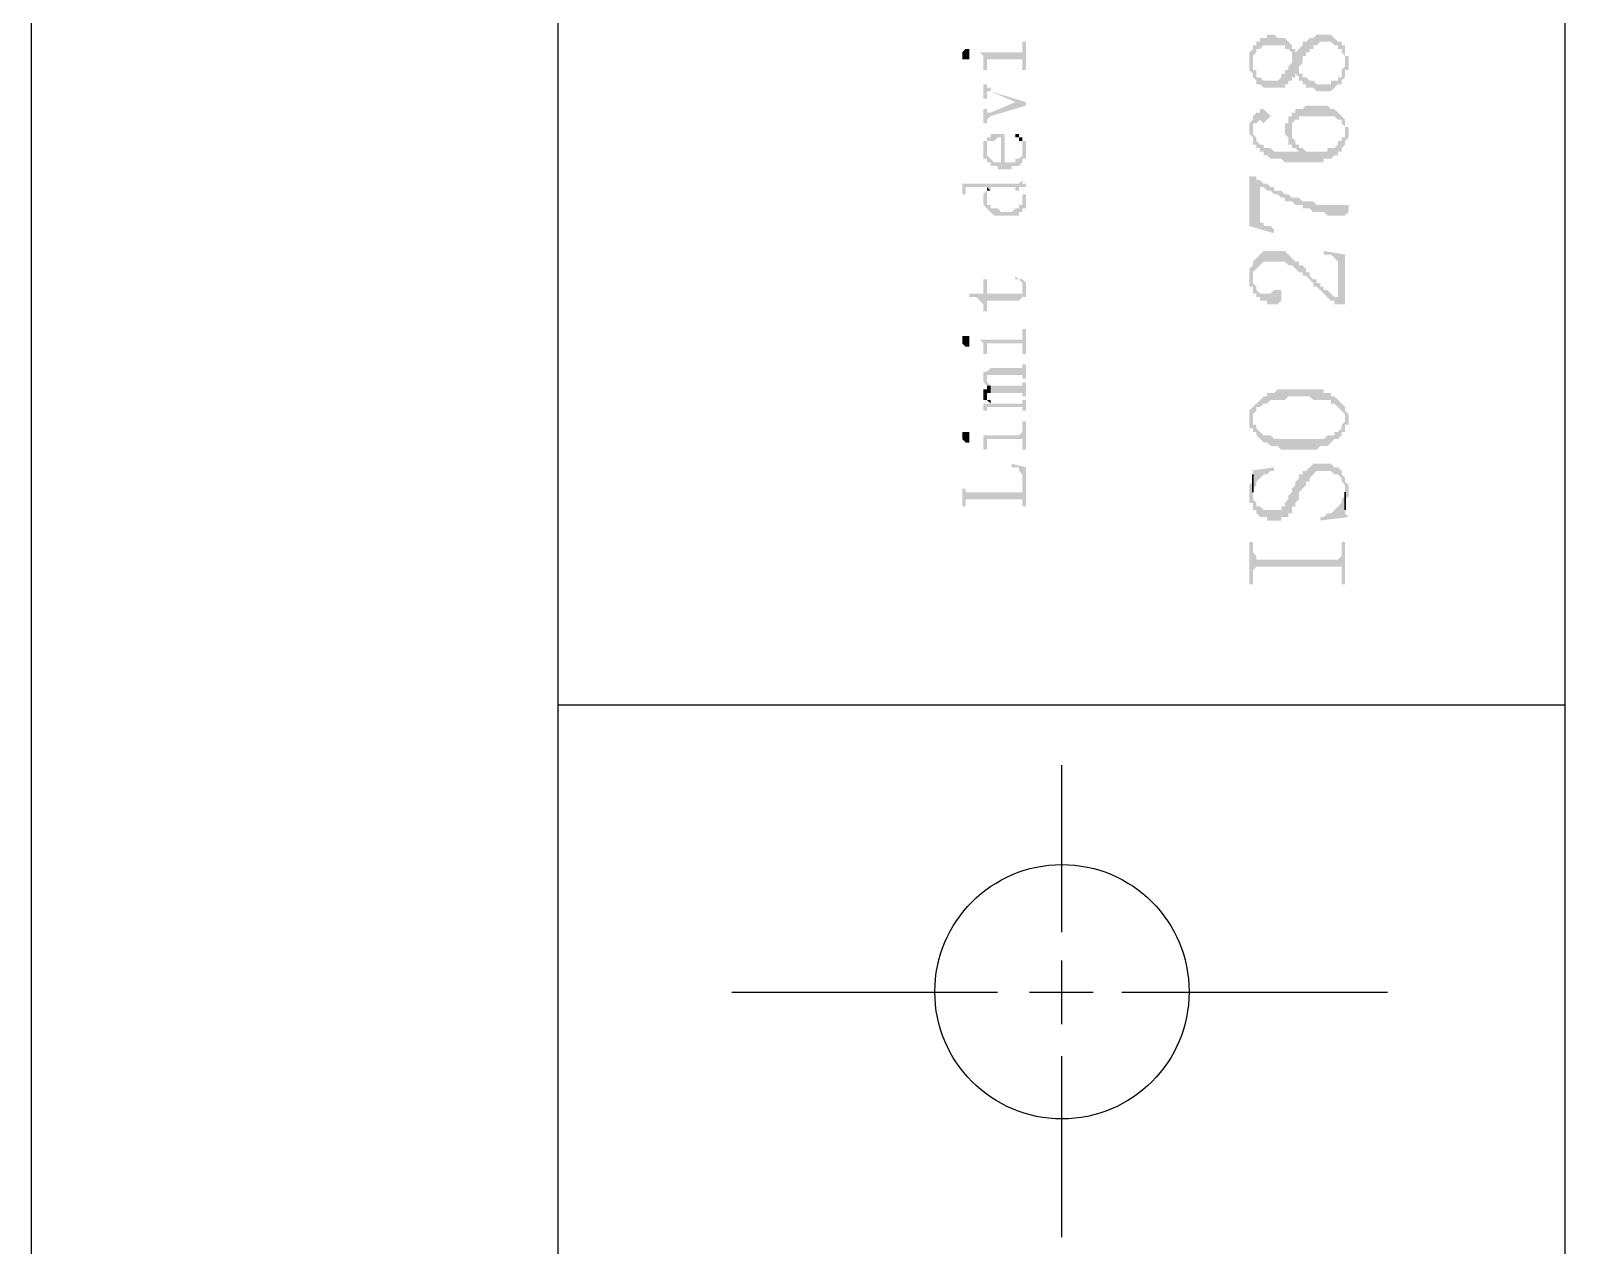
# Model space of a CAD drawing. Header units: millimetres. Extents: x 7018 to 13530, y 4187 to 5692.
# Drawn here: x 11699.65 to 11719.43, y 5137.25 to 5152.71 of the extents above; entities that cross this region are included whole.
import ezdxf

# ---------------------------------------------------------------- set-up
doc = ezdxf.new("R2010")
doc.units = ezdxf.units.MM

msp = doc.modelspace()

# ---------------------------------------------------------------- hatches: boundary and pattern name
at = {"transparency": 33554559}
for points in [[(11711.73, 5152.44), (11711.73, 5152.44), (11711.775, 5152.395), (11711.775, 5152.35), (11711.775, 5152.305), (11711.775, 5152.215), (11711.82, 5152.215), (11711.82, 5152.35), (11712.272, 5152.35), (11712.272, 5152.215), (11712.317, 5152.215), (11712.317, 5152.576), (11712.272, 5152.576), (11712.272, 5152.485), (11712.272, 5152.44), (11712.227, 5152.44)], [(11715.16, 5152.305), (11715.16, 5152.215), (11715.205, 5152.169), (11715.205, 5152.124), (11715.205, 5152.124), (11715.251, 5152.079), (11715.251, 5152.034), (11715.296, 5152.034), (11715.341, 5151.989), (11715.612, 5151.989), (11715.612, 5152.034), (11715.657, 5152.034), (11715.657, 5152.079), (11715.702, 5152.079), (11715.702, 5152.124), (11715.747, 5152.124), (11715.747, 5152.169), (11715.747, 5152.169), (11715.792, 5152.124), (11715.792, 5152.26), (11715.792, 5152.26), (11715.837, 5152.305), (11715.837, 5152.395), (11715.882, 5152.395), (11715.882, 5152.44), (11715.928, 5152.44), (11715.928, 5152.485), (11715.973, 5152.485), (11715.973, 5152.53), (11716.018, 5152.53), (11716.063, 5152.576), (11716.198, 5152.576), (11716.243, 5152.53), (11716.289, 5152.53), (11716.289, 5152.485), (11716.334, 5152.485), (11716.334, 5152.44), (11716.334, 5152.44), (11716.379, 5152.395), (11716.379, 5152.124), (11716.379, 5152.215), (11716.424, 5152.215), (11716.424, 5152.395), (11716.379, 5152.395), (11716.379, 5152.53), (11716.334, 5152.53), (11716.334, 5152.576), (11716.289, 5152.576), (11716.243, 5152.621), (11716.243, 5152.621), (11716.198, 5152.666), (11716.018, 5152.666), (11715.973, 5152.621), (11715.928, 5152.621), (11715.882, 5152.576), (11715.837, 5152.576), (11715.837, 5152.53), (11715.792, 5152.485), (11715.792, 5152.485), (11715.747, 5152.44), (11715.747, 5152.485), (11715.702, 5152.395), (11715.702, 5152.35), (11715.702, 5152.305), (11715.657, 5152.26), (11715.657, 5152.215), (11715.612, 5152.215), (11715.612, 5152.169), (11715.566, 5152.169), (11715.566, 5152.124), (11715.521, 5152.079), (11715.341, 5152.079), (11715.296, 5152.124), (11715.251, 5152.124), (11715.251, 5152.215), (11715.205, 5152.215), (11715.205, 5152.485), (11715.205, 5152.485), (11715.16, 5152.44), (11715.16, 5152.35)], [(11715.205, 5152.485), (11715.205, 5152.305), (11715.205, 5152.395), (11715.251, 5152.44), (11715.251, 5152.485), (11715.296, 5152.485), (11715.341, 5152.53), (11715.612, 5152.53), (11715.612, 5152.485), (11715.657, 5152.485), (11715.702, 5152.44), (11715.702, 5152.395), (11715.702, 5152.395), (11715.747, 5152.485), (11715.702, 5152.485), (11715.702, 5152.53), (11715.657, 5152.576), (11715.657, 5152.576), (11715.612, 5152.621), (11715.521, 5152.621), (11715.476, 5152.666), (11715.386, 5152.666), (11715.386, 5152.621), (11715.296, 5152.621), (11715.296, 5152.576), (11715.251, 5152.576), (11715.251, 5152.53), (11715.205, 5152.53)], [(11711.505, 5152.395), (11711.505, 5152.35), (11711.595, 5152.35), (11711.595, 5152.395), (11711.595, 5152.44), (11711.595, 5152.485), (11711.55, 5152.485), (11711.505, 5152.44), (11711.505, 5152.44)], [(11715.792, 5152.124), (11715.792, 5152.079), (11715.837, 5152.079), (11715.837, 5152.034), (11715.882, 5152.034), (11715.882, 5151.989), (11715.973, 5151.989), (11716.018, 5151.944), (11716.198, 5151.944), (11716.243, 5151.989), (11716.243, 5151.989), (11716.289, 5152.034), (11716.334, 5152.034), (11716.334, 5152.079), (11716.334, 5152.079), (11716.379, 5152.124), (11716.379, 5152.305), (11716.379, 5152.26), (11716.379, 5152.26), (11716.334, 5152.215), (11716.334, 5152.124), (11716.289, 5152.124), (11716.289, 5152.079), (11716.198, 5152.079), (11716.198, 5152.034), (11716.018, 5152.034), (11715.973, 5152.079), (11715.928, 5152.079), (11715.882, 5152.124), (11715.837, 5152.124), (11715.837, 5152.169), (11715.792, 5152.169), (11715.792, 5152.215)], [(11711.775, 5152.034), (11711.775, 5151.853), (11711.82, 5151.853), (11711.82, 5151.899), (11711.82, 5151.944), (11711.866, 5151.944), (11712.182, 5151.808), (11712.182, 5151.808), (11712.317, 5151.763), (11712.317, 5151.808), (11711.866, 5151.944), (11711.866, 5151.989), (11711.82, 5151.989), (11711.82, 5152.034), (11711.82, 5152.034)], [(11711.775, 5151.718), (11711.775, 5151.538), (11711.82, 5151.538), (11711.82, 5151.583), (11711.82, 5151.583), (11711.866, 5151.628), (11712.317, 5151.763), (11712.182, 5151.808), (11711.866, 5151.673), (11711.82, 5151.673), (11711.82, 5151.718), (11711.82, 5151.718)], [(11715.16, 5151.492), (11715.16, 5151.402), (11715.16, 5151.402), (11715.205, 5151.357), (11715.205, 5151.267), (11715.251, 5151.267), (11715.251, 5151.222), (11715.296, 5151.222), (11715.296, 5151.176), (11715.341, 5151.176), (11715.341, 5151.131), (11715.386, 5151.131), (11715.431, 5151.086), (11715.566, 5151.086), (11715.612, 5151.041), (11716.108, 5151.041), (11716.108, 5151.086), (11716.198, 5151.086), (11716.243, 5151.131), (11716.289, 5151.131), (11716.289, 5151.176), (11716.334, 5151.176), (11716.334, 5151.222), (11716.379, 5151.267), (11716.379, 5151.447), (11716.379, 5151.357), (11716.334, 5151.357), (11716.334, 5151.312), (11716.289, 5151.312), (11716.289, 5151.267), (11716.243, 5151.222), (11716.153, 5151.222), (11716.153, 5151.176), (11715.882, 5151.176), (11715.837, 5151.222), (11715.792, 5151.176), (11715.476, 5151.176), (11715.431, 5151.222), (11715.341, 5151.222), (11715.341, 5151.267), (11715.296, 5151.267), (11715.251, 5151.312), (11715.251, 5151.357), (11715.205, 5151.402), (11715.205, 5151.447), (11715.205, 5151.628), (11715.205, 5151.583), (11715.16, 5151.538), (11715.16, 5151.538)], [(11715.205, 5151.628), (11715.205, 5151.447), (11715.205, 5151.538), (11715.251, 5151.538), (11715.296, 5151.583), (11715.296, 5151.583), (11715.341, 5151.538), (11715.341, 5151.538), (11715.386, 5151.583), (11715.386, 5151.583), (11715.431, 5151.628), (11715.386, 5151.673), (11715.386, 5151.673), (11715.341, 5151.718), (11715.296, 5151.718), (11715.296, 5151.673), (11715.251, 5151.673)], [(11715.612, 5151.447), (11715.612, 5151.402), (11715.612, 5151.402), (11715.657, 5151.357), (11715.657, 5151.267), (11715.702, 5151.267), (11715.702, 5151.492), (11715.702, 5151.538), (11715.747, 5151.583), (11715.792, 5151.583), (11715.792, 5151.628), (11716.243, 5151.628), (11716.289, 5151.583), (11716.334, 5151.583), (11716.334, 5151.538), (11716.379, 5151.492), (11716.379, 5151.447), (11716.379, 5151.267), (11716.379, 5151.312), (11716.424, 5151.357), (11716.424, 5151.402), (11716.424, 5151.492), (11716.379, 5151.492), (11716.379, 5151.583), (11716.334, 5151.628), (11716.334, 5151.628), (11716.289, 5151.673), (11716.289, 5151.673), (11716.243, 5151.718), (11716.198, 5151.718), (11716.153, 5151.763), (11715.882, 5151.763), (11715.837, 5151.718), (11715.747, 5151.718), (11715.747, 5151.673), (11715.702, 5151.673), (11715.702, 5151.628), (11715.657, 5151.628), (11715.657, 5151.538), (11715.612, 5151.538), (11715.612, 5151.492)], [(11711.775, 5151.312), (11711.82, 5151.222), (11711.82, 5151.267), (11711.82, 5151.312), (11711.911, 5151.312), (11711.956, 5151.357), (11712.001, 5151.357), (11712.001, 5150.951), (11712.136, 5150.951), (11712.136, 5150.996), (11712.227, 5150.996), (11712.272, 5151.041), (11712.272, 5151.086), (11712.317, 5151.086), (11712.317, 5151.131), (11712.317, 5151.176), (11712.317, 5151.222), (11712.317, 5151.267), (11712.317, 5151.312), (11712.272, 5151.312), (11712.272, 5151.222), (11712.272, 5151.176), (11712.272, 5151.131), (11712.272, 5151.131), (11712.227, 5151.086), (11712.182, 5151.086), (11712.182, 5151.041), (11712.046, 5151.041), (11712.046, 5151.402), (11711.866, 5151.402), (11711.866, 5151.357), (11711.82, 5151.357), (11711.82, 5151.312), (11711.82, 5151.312)], [(11712.182, 5151.402), (11712.182, 5151.357), (11712.227, 5151.357), (11712.227, 5151.312), (11712.272, 5151.312), (11712.272, 5151.267), (11712.272, 5151.222), (11712.272, 5151.357), (11712.227, 5151.357), (11712.227, 5151.402)], [(11715.702, 5151.267), (11715.702, 5151.222), (11715.747, 5151.222), (11715.792, 5151.176), (11715.792, 5151.176), (11715.837, 5151.222), (11715.792, 5151.222), (11715.792, 5151.267), (11715.747, 5151.267), (11715.747, 5151.312), (11715.747, 5151.312), (11715.702, 5151.357), (11715.702, 5151.447)], [(11711.775, 5151.176), (11711.775, 5151.131), (11711.775, 5151.086), (11711.82, 5151.086), (11711.82, 5151.041), (11711.866, 5151.041), (11711.866, 5150.996), (11711.956, 5150.996), (11711.956, 5150.951), (11712.001, 5150.951), (11712.001, 5151.041), (11711.911, 5151.041), (11711.866, 5151.086), (11711.866, 5151.086), (11711.82, 5151.131), (11711.82, 5151.222), (11711.775, 5151.312), (11711.775, 5151.267), (11711.775, 5151.222)], [(11711.459, 5150.77), (11711.505, 5150.77), (11711.505, 5150.725), (11711.505, 5150.635), (11711.55, 5150.635), (11711.55, 5150.68), (11711.55, 5150.725), (11711.82, 5150.725), (11711.866, 5150.68), (11711.866, 5150.725), (11712.182, 5150.725), (11712.182, 5150.68), (11712.227, 5150.68), (11712.227, 5150.725), (11712.317, 5150.725), (11712.317, 5150.77), (11712.272, 5150.77), (11712.272, 5150.815), (11712.272, 5150.861), (11712.272, 5150.815), (11712.272, 5150.815), (11712.227, 5150.77), (11712.227, 5150.77)], [(11715.16, 5150.861), (11715.16, 5150.229), (11715.476, 5150.138), (11715.476, 5150.184), (11715.476, 5150.184), (11715.431, 5150.229), (11715.341, 5150.229), (11715.341, 5150.274), (11715.296, 5150.274), (11715.296, 5150.725), (11715.251, 5150.815), (11715.251, 5150.861)], [(11715.251, 5150.815), (11715.296, 5150.725), (11715.341, 5150.725), (11715.386, 5150.68), (11715.431, 5150.68), (11715.476, 5150.635), (11715.521, 5150.635), (11715.566, 5150.59), (11715.612, 5150.59), (11715.612, 5150.545), (11715.702, 5150.545), (11715.747, 5150.499), (11715.837, 5150.499), (11715.837, 5150.454), (11715.928, 5150.454), (11715.973, 5150.409), (11716.108, 5150.409), (11716.153, 5150.364), (11716.379, 5150.364), (11716.424, 5150.409), (11716.424, 5150.499), (11716.018, 5150.499), (11715.973, 5150.545), (11715.837, 5150.545), (11715.792, 5150.59), (11715.702, 5150.59), (11715.657, 5150.635), (11715.612, 5150.635), (11715.566, 5150.68), (11715.476, 5150.68), (11715.476, 5150.725), (11715.431, 5150.725), (11715.386, 5150.77), (11715.341, 5150.77), (11715.296, 5150.815)], [(11711.775, 5150.59), (11711.775, 5150.545), (11711.775, 5150.499), (11711.775, 5150.499), (11711.82, 5150.454), (11711.82, 5150.454), (11711.866, 5150.409), (11711.866, 5150.409), (11711.911, 5150.364), (11712.227, 5150.364), (11712.227, 5150.409), (11712.272, 5150.409), (11712.272, 5150.59), (11712.272, 5150.545), (11712.272, 5150.499), (11712.227, 5150.499), (11712.227, 5150.454), (11712.182, 5150.454), (11712.136, 5150.409), (11712.001, 5150.409), (11711.956, 5150.454), (11711.866, 5150.454), (11711.866, 5150.499), (11711.82, 5150.499), (11711.82, 5150.545), (11711.82, 5150.68), (11711.775, 5150.635)], [(11711.82, 5150.68), (11711.82, 5150.59), (11711.82, 5150.635), (11711.82, 5150.68), (11711.866, 5150.68), (11711.82, 5150.725)], [(11712.227, 5150.68), (11712.272, 5150.68), (11712.272, 5150.635), (11712.272, 5150.59), (11712.272, 5150.454), (11712.317, 5150.454), (11712.317, 5150.499), (11712.317, 5150.545), (11712.317, 5150.59), (11712.317, 5150.635), (11712.272, 5150.635), (11712.272, 5150.68), (11712.227, 5150.68), (11712.227, 5150.725)], [(11715.16, 5149.597), (11715.16, 5149.461), (11715.205, 5149.461), (11715.205, 5149.416), (11715.205, 5149.597), (11715.205, 5149.642), (11715.251, 5149.687), (11715.251, 5149.687), (11715.296, 5149.732), (11715.296, 5149.732), (11715.341, 5149.777), (11715.612, 5149.777), (11715.657, 5149.732), (11715.702, 5149.732), (11715.747, 5149.687), (11715.747, 5149.687), (11715.792, 5149.642), (11715.837, 5149.642), (11715.837, 5149.597), (11715.882, 5149.597), (11715.928, 5149.552), (11715.928, 5149.552), (11715.973, 5149.507), (11715.973, 5149.461), (11716.018, 5149.461), (11716.063, 5149.416), (11716.063, 5149.416), (11716.108, 5149.371), (11716.108, 5149.371), (11716.153, 5149.326), (11716.153, 5149.326), (11716.198, 5149.281), (11716.243, 5149.281), (11716.243, 5149.236), (11716.289, 5149.236), (11716.289, 5149.326), (11716.243, 5149.326), (11716.198, 5149.371), (11716.153, 5149.416), (11716.108, 5149.416), (11716.108, 5149.461), (11716.063, 5149.461), (11716.063, 5149.507), (11716.018, 5149.507), (11716.018, 5149.552), (11715.973, 5149.552), (11715.928, 5149.597), (11715.928, 5149.642), (11715.882, 5149.642), (11715.882, 5149.687), (11715.837, 5149.732), (11715.792, 5149.732), (11715.792, 5149.777), (11715.747, 5149.777), (11715.702, 5149.823), (11715.702, 5149.823), (11715.657, 5149.868), (11715.657, 5149.868), (11715.612, 5149.913), (11715.341, 5149.913), (11715.296, 5149.868), (11715.296, 5149.868), (11715.251, 5149.823), (11715.251, 5149.823), (11715.205, 5149.777), (11715.205, 5149.732), (11715.16, 5149.687), (11715.16, 5149.642), (11715.16, 5149.642)], [(11716.108, 5149.913), (11716.108, 5149.868), (11716.198, 5149.868), (11716.243, 5149.823), (11716.243, 5149.823), (11716.289, 5149.777), (11716.289, 5149.236), (11716.379, 5149.236), (11716.379, 5149.868)], [(11712.182, 5149.552), (11712.227, 5149.552), (11712.272, 5149.507), (11712.272, 5149.461), (11712.272, 5149.461), (11712.317, 5149.326), (11712.317, 5149.371), (11712.317, 5149.416), (11712.317, 5149.461), (11712.317, 5149.507), (11712.317, 5149.507), (11712.272, 5149.552), (11712.227, 5149.552), (11712.182, 5149.597), (11712.182, 5149.597)], [(11711.595, 5149.371), (11711.595, 5149.326), (11711.685, 5149.326), (11711.73, 5149.281), (11711.73, 5149.281), (11711.775, 5149.236), (11711.775, 5149.191), (11711.775, 5149.146), (11711.82, 5149.146), (11711.82, 5149.281), (11712.227, 5149.281), (11712.272, 5149.326), (11712.317, 5149.326), (11712.272, 5149.461), (11712.272, 5149.416), (11712.272, 5149.371), (11711.82, 5149.371), (11711.82, 5149.552), (11711.775, 5149.552), (11711.775, 5149.371)], [(11715.205, 5149.416), (11715.205, 5149.371), (11715.251, 5149.371), (11715.251, 5149.326), (11715.296, 5149.326), (11715.296, 5149.281), (11715.386, 5149.281), (11715.386, 5149.236), (11715.521, 5149.236), (11715.566, 5149.281), (11715.566, 5149.371), (11715.566, 5149.416), (11715.476, 5149.416), (11715.431, 5149.371), (11715.296, 5149.371), (11715.251, 5149.416), (11715.251, 5149.461), (11715.205, 5149.507), (11715.205, 5149.552)], [(11711.505, 5148.784), (11711.505, 5148.739), (11711.505, 5148.739), (11711.55, 5148.694), (11711.595, 5148.694), (11711.595, 5148.739), (11711.595, 5148.784), (11711.595, 5148.83), (11711.505, 5148.83)], [(11711.73, 5148.784), (11711.73, 5148.784), (11711.775, 5148.739), (11711.775, 5148.694), (11711.775, 5148.649), (11711.775, 5148.604), (11711.82, 5148.604), (11711.82, 5148.694), (11711.82, 5148.739), (11712.272, 5148.739), (11712.272, 5148.694), (11712.272, 5148.604), (11712.317, 5148.604), (11712.317, 5148.92), (11712.272, 5148.92), (11712.272, 5148.83), (11712.272, 5148.784), (11712.227, 5148.784)], [(11711.82, 5148.378), (11711.82, 5148.288), (11711.82, 5148.333), (11712.272, 5148.333), (11712.272, 5148.288), (11712.317, 5148.288), (11712.317, 5148.469), (11712.272, 5148.469), (11712.272, 5148.423), (11711.866, 5148.423)], [(11711.775, 5148.288), (11711.775, 5148.243), (11711.775, 5148.243), (11711.82, 5148.198), (11711.866, 5148.198), (11711.866, 5148.107), (11712.272, 5148.107), (11712.272, 5148.062), (11712.317, 5148.062), (11712.317, 5148.243), (11712.272, 5148.243), (11712.272, 5148.198), (11711.866, 5148.198), (11711.82, 5148.243), (11711.82, 5148.288), (11711.82, 5148.378), (11711.775, 5148.378), (11711.775, 5148.333)], [(11711.775, 5148.107), (11711.775, 5148.062), (11711.775, 5148.017), (11711.82, 5148.017), (11711.82, 5148.107), (11711.866, 5148.107), (11711.866, 5148.198), (11711.82, 5148.198), (11711.82, 5148.153), (11711.775, 5148.153)], [(11711.775, 5147.972), (11711.775, 5147.927), (11711.775, 5147.882), (11711.82, 5147.882), (11711.82, 5147.927), (11712.272, 5147.927), (11712.272, 5147.882), (11712.317, 5147.882), (11712.317, 5148.017), (11712.272, 5148.017), (11712.272, 5147.972), (11711.866, 5147.972), (11711.866, 5148.017), (11711.866, 5147.972)], [(11711.82, 5148.017), (11711.82, 5148.017), (11711.866, 5147.972), (11711.866, 5148.017), (11711.82, 5148.017), (11711.82, 5148.062), (11711.82, 5148.062)], [(11715.205, 5147.927), (11715.205, 5147.792), (11715.205, 5147.837), (11715.205, 5147.837), (11715.251, 5147.882), (11715.251, 5147.927), (11715.296, 5147.927), (11715.341, 5147.972), (11715.386, 5147.972), (11715.431, 5148.017), (11715.612, 5148.017), (11715.657, 5148.062), (11715.928, 5148.062), (11715.973, 5148.017), (11716.198, 5148.017), (11716.198, 5147.972), (11716.243, 5147.972), (11716.289, 5147.927), (11716.289, 5147.927), (11716.334, 5147.882), (11716.334, 5147.882), (11716.379, 5147.837), (11716.379, 5147.792), (11716.379, 5147.927), (11716.334, 5147.972), (11716.334, 5147.972), (11716.289, 5148.017), (11716.289, 5148.017), (11716.243, 5148.062), (11716.198, 5148.062), (11716.198, 5148.107), (11716.108, 5148.107), (11716.108, 5148.153), (11715.521, 5148.153), (11715.476, 5148.107), (11715.386, 5148.107), (11715.386, 5148.062), (11715.341, 5148.062), (11715.296, 5148.017), (11715.296, 5148.017), (11715.251, 5147.972), (11715.251, 5147.972)], [(11715.16, 5147.792), (11715.16, 5147.656), (11715.205, 5147.656), (11715.205, 5147.611), (11715.251, 5147.611), (11715.251, 5147.566), (11715.296, 5147.521), (11715.296, 5147.521), (11715.341, 5147.476), (11715.386, 5147.476), (11715.431, 5147.431), (11715.521, 5147.431), (11715.566, 5147.385), (11716.018, 5147.385), (11716.063, 5147.431), (11716.153, 5147.431), (11716.198, 5147.476), (11716.198, 5147.476), (11716.243, 5147.521), (11716.289, 5147.521), (11716.334, 5147.566), (11716.334, 5147.611), (11716.379, 5147.611), (11716.379, 5147.701), (11716.424, 5147.701), (11716.424, 5147.792), (11716.424, 5147.837), (11716.379, 5147.882), (11716.379, 5147.927), (11716.379, 5147.792), (11716.379, 5147.746), (11716.334, 5147.701), (11716.334, 5147.656), (11716.289, 5147.611), (11716.243, 5147.611), (11716.243, 5147.566), (11716.153, 5147.566), (11716.108, 5147.521), (11715.476, 5147.521), (11715.431, 5147.566), (11715.341, 5147.566), (11715.296, 5147.611), (11715.296, 5147.611), (11715.251, 5147.656), (11715.251, 5147.701), (11715.205, 5147.701), (11715.205, 5147.927), (11715.205, 5147.927), (11715.16, 5147.882)], [(11711.73, 5147.566), (11711.775, 5147.566), (11711.775, 5147.521), (11711.775, 5147.476), (11711.775, 5147.431), (11711.775, 5147.385), (11711.82, 5147.385), (11711.82, 5147.476), (11711.82, 5147.521), (11712.272, 5147.521), (11712.272, 5147.385), (11712.317, 5147.385), (11712.317, 5147.746), (11712.272, 5147.746), (11712.272, 5147.611), (11712.272, 5147.611), (11712.227, 5147.566)], [(11711.505, 5147.566), (11711.505, 5147.521), (11711.505, 5147.521), (11711.55, 5147.476), (11711.595, 5147.476), (11711.595, 5147.521), (11711.595, 5147.566), (11711.595, 5147.611), (11711.505, 5147.611)], [(11712.136, 5147.205), (11712.136, 5147.16), (11712.227, 5147.16), (11712.227, 5147.115), (11712.227, 5147.115), (11712.272, 5147.069), (11712.272, 5146.663), (11712.317, 5146.663), (11712.317, 5147.16)], [(11715.16, 5146.844), (11715.16, 5146.708), (11715.205, 5146.708), (11715.205, 5146.618), (11715.251, 5146.618), (11715.251, 5146.573), (11715.251, 5146.573), (11715.296, 5146.528), (11715.386, 5146.528), (11715.386, 5146.483), (11715.566, 5146.483), (11715.566, 5146.528), (11715.657, 5146.528), (11715.657, 5146.573), (11715.702, 5146.573), (11715.702, 5146.663), (11715.747, 5146.663), (11715.747, 5146.708), (11715.792, 5146.754), (11715.792, 5146.844), (11715.837, 5146.889), (11715.837, 5146.889), (11715.882, 5146.934), (11715.882, 5146.979), (11715.928, 5146.979), (11715.928, 5147.024), (11715.928, 5147.024), (11715.973, 5147.069), (11715.973, 5147.069), (11716.018, 5147.115), (11716.198, 5147.115), (11716.243, 5147.069), (11716.289, 5147.069), (11716.334, 5147.024), (11716.334, 5146.979), (11716.379, 5146.934), (11716.379, 5146.708), (11716.379, 5146.754), (11716.424, 5146.799), (11716.424, 5146.844), (11716.424, 5146.934), (11716.379, 5146.979), (11716.379, 5147.024), (11716.379, 5147.024), (11716.334, 5147.069), (11716.334, 5147.115), (11716.334, 5147.115), (11716.289, 5147.16), (11716.243, 5147.16), (11716.198, 5147.205), (11715.973, 5147.205), (11715.928, 5147.16), (11715.928, 5147.16), (11715.882, 5147.115), (11715.837, 5147.115), (11715.837, 5147.069), (11715.792, 5147.069), (11715.792, 5147.024), (11715.747, 5146.979), (11715.747, 5146.934), (11715.702, 5146.889), (11715.702, 5146.844), (11715.657, 5146.799), (11715.657, 5146.754), (11715.612, 5146.708), (11715.612, 5146.663), (11715.566, 5146.663), (11715.566, 5146.618), (11715.341, 5146.618), (11715.296, 5146.663), (11715.251, 5146.663), (11715.251, 5146.708), (11715.251, 5146.708), (11715.205, 5146.754), (11715.205, 5147.024), (11715.205, 5146.979), (11715.16, 5146.934), (11715.16, 5146.889), (11715.16, 5146.889)], [(11715.16, 5147.115), (11715.205, 5147.115), (11715.205, 5146.889), (11715.251, 5146.934), (11715.251, 5146.979), (11715.251, 5146.979), (11715.296, 5147.024), (11715.296, 5147.024), (11715.341, 5147.069), (11715.386, 5147.069), (11715.431, 5147.115), (11715.476, 5147.115), (11715.476, 5147.16)], [(11711.505, 5146.889), (11711.505, 5146.663), (11711.55, 5146.663), (11711.55, 5146.708), (11711.55, 5146.754), (11712.272, 5146.754), (11712.272, 5146.708), (11712.272, 5146.889), (11712.272, 5146.844), (11711.55, 5146.844), (11711.55, 5146.889), (11711.55, 5146.889)], [(11716.063, 5146.528), (11716.063, 5146.483), (11716.424, 5146.528), (11716.379, 5146.573), (11716.379, 5146.618), (11716.379, 5146.799), (11716.334, 5146.754), (11716.334, 5146.708), (11716.334, 5146.708), (11716.289, 5146.663), (11716.289, 5146.663), (11716.243, 5146.618), (11716.243, 5146.618), (11716.198, 5146.573), (11716.153, 5146.573), (11716.108, 5146.528)], [(11715.16, 5146.212), (11715.16, 5145.67), (11715.205, 5145.67), (11715.205, 5145.851), (11715.251, 5145.896), (11716.334, 5145.896), (11716.334, 5145.67), (11716.379, 5145.67), (11716.379, 5146.212), (11716.334, 5146.212), (11716.334, 5146.077), (11716.334, 5146.031), (11716.334, 5146.031), (11716.289, 5145.986), (11715.251, 5145.986), (11715.251, 5146.031), (11715.251, 5146.031), (11715.205, 5146.077), (11715.205, 5146.212)]]:
    msp.add_hatch(color=256, dxfattribs=at).paths.add_polyline_path(points)

# ---------------------------------------------------------------- linework, layer by layer
msp.add_line((11706.359, 5242.873), (11706.359, 4956.132))
for points in [[(12119.653, 4951.873), (12119.653, 5248.873), (11699.653, 5248.873), (11699.653, 4951.873)], [(11715.205, 5147.024), (11715.205, 5146.844), (11715.205, 5146.889), (11715.205, 5147.069), (11715.205, 5147.069)], [(11716.379, 5146.799), (11716.379, 5146.618), (11716.379, 5146.844), (11716.379, 5146.844)]]:
    msp.add_lwpolyline(points, close=True)
for points in [[(11719.177, 5242.873), (11719.177, 4956.132)], [(11706.359, 5144.136), (11719.177, 5144.136)], [(11712.768, 5143.369), (11712.768, 5141.247)], [(11712.768, 5140.886), (11712.768, 5140.074)], [(11708.571, 5140.48), (11711.956, 5140.48)], [(11712.362, 5140.48), (11713.174, 5140.48)], [(11713.535, 5140.48), (11716.92, 5140.48)], [(11712.768, 5139.668), (11712.768, 5137.366)]]:
    msp.add_lwpolyline(points)
msp.add_circle((11712.775, 5140.487), 1.618)

doc.saveas('drawing.dxf')
